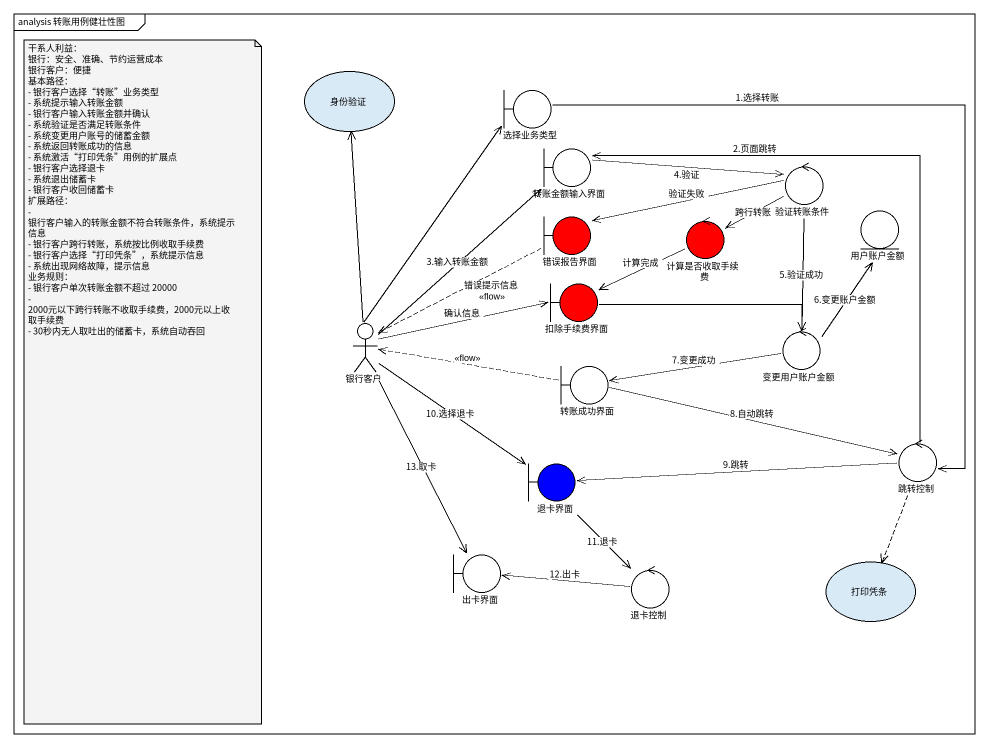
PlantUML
@startuml
mainframe analysis 转账用例健壮性图
usecase 身份验证
boundary 选择业务类型
boundary 转账金额输入界面
control 验证转账条件
boundary 错误报告界面 #FF0000
control 计算是否收取手续费 #FF0000
entity 用户账户金额
boundary 扣除手续费界面 #FF0000
actor 银行客户
control 变更用户账户金额
boundary 转账成功界面
control 跳转控制
boundary 退卡界面 #0000FF
boundary 出卡界面
control 退卡控制
usecase 打印凭条
选择业务类型 --> 跳转控制 : 1.选择转账
转账金额输入界面 -right-> 验证转账条件 : 4.验证
验证转账条件 -left-> 错误报告界面 : 验证失败
验证转账条件 --> 计算是否收取手续费 : 跨行转账
验证转账条件 --> 变更用户账户金额 : 5.验证成功
错误报告界面 .left.> 银行客户 : 错误提示信息\n<<flow>>
计算是否收取手续费 -left-> 扣除手续费界面 : 计算完成
扣除手续费界面 -right-> 变更用户账户金额
银行客户 -up-> 身份验证
银行客户 -up-> 选择业务类型
银行客户 -up-> 转账金额输入界面 : 3.输入转账金额
银行客户 -right-> 扣除手续费界面 : 确认信息
银行客户 --> 退卡界面 : 10.选择退卡
银行客户 --> 出卡界面 : 13.取卡
变更用户账户金额 -up-> 用户账户金额 : 6.变更账户金额
变更用户账户金额 -left-> 转账成功界面 : 7.变更成功
转账成功界面 .left.> 银行客户 : <<flow>>
转账成功界面 -right-> 跳转控制 : 8.自动跳转
跳转控制 -up-> 转账金额输入界面 : 2.页面跳转
跳转控制 -left-> 退卡界面 : 9.跳转
跳转控制 ..> 打印凭条
退卡界面 --> 退卡控制 : 11.退卡
退卡控制 -left-> 出卡界面 : 12.出卡
note as N1
  干系人利益：
  银行：安全、准确、节约运营成本
  银行客户：便捷
  基本路径：
  - 银行客户选择“转账”业务类型
  - 系统提示输入转账金额
  - 银行客户输入转账金额并确认
  - 系统验证是否满足转账条件
  - 系统变更用户账号的储蓄金额
  - 系统返回转账成功的信息
  - 系统激活“打印凭条”用例的扩展点
  - 银行客户选择退卡
  - 系统退出储蓄卡
  - 银行客户收回储蓄卡
  扩展路径：
  - 银行客户输入的转账金额不符合转账条件，系统提示信息
  - 银行客户跨行转账，系统按比例收取手续费
  - 银行客户选择“打印凭条”，系统提示信息
  - 系统出现网络故障，提示信息
  业务规则：
  - 银行客户单次转账金额不超过 20000
  - 2000元以下跨行转账不收取手续费，2000元以上收取手续费
  - 30秒内无人取吐出的储蓄卡，系统自动吞回
end note
@enduml
